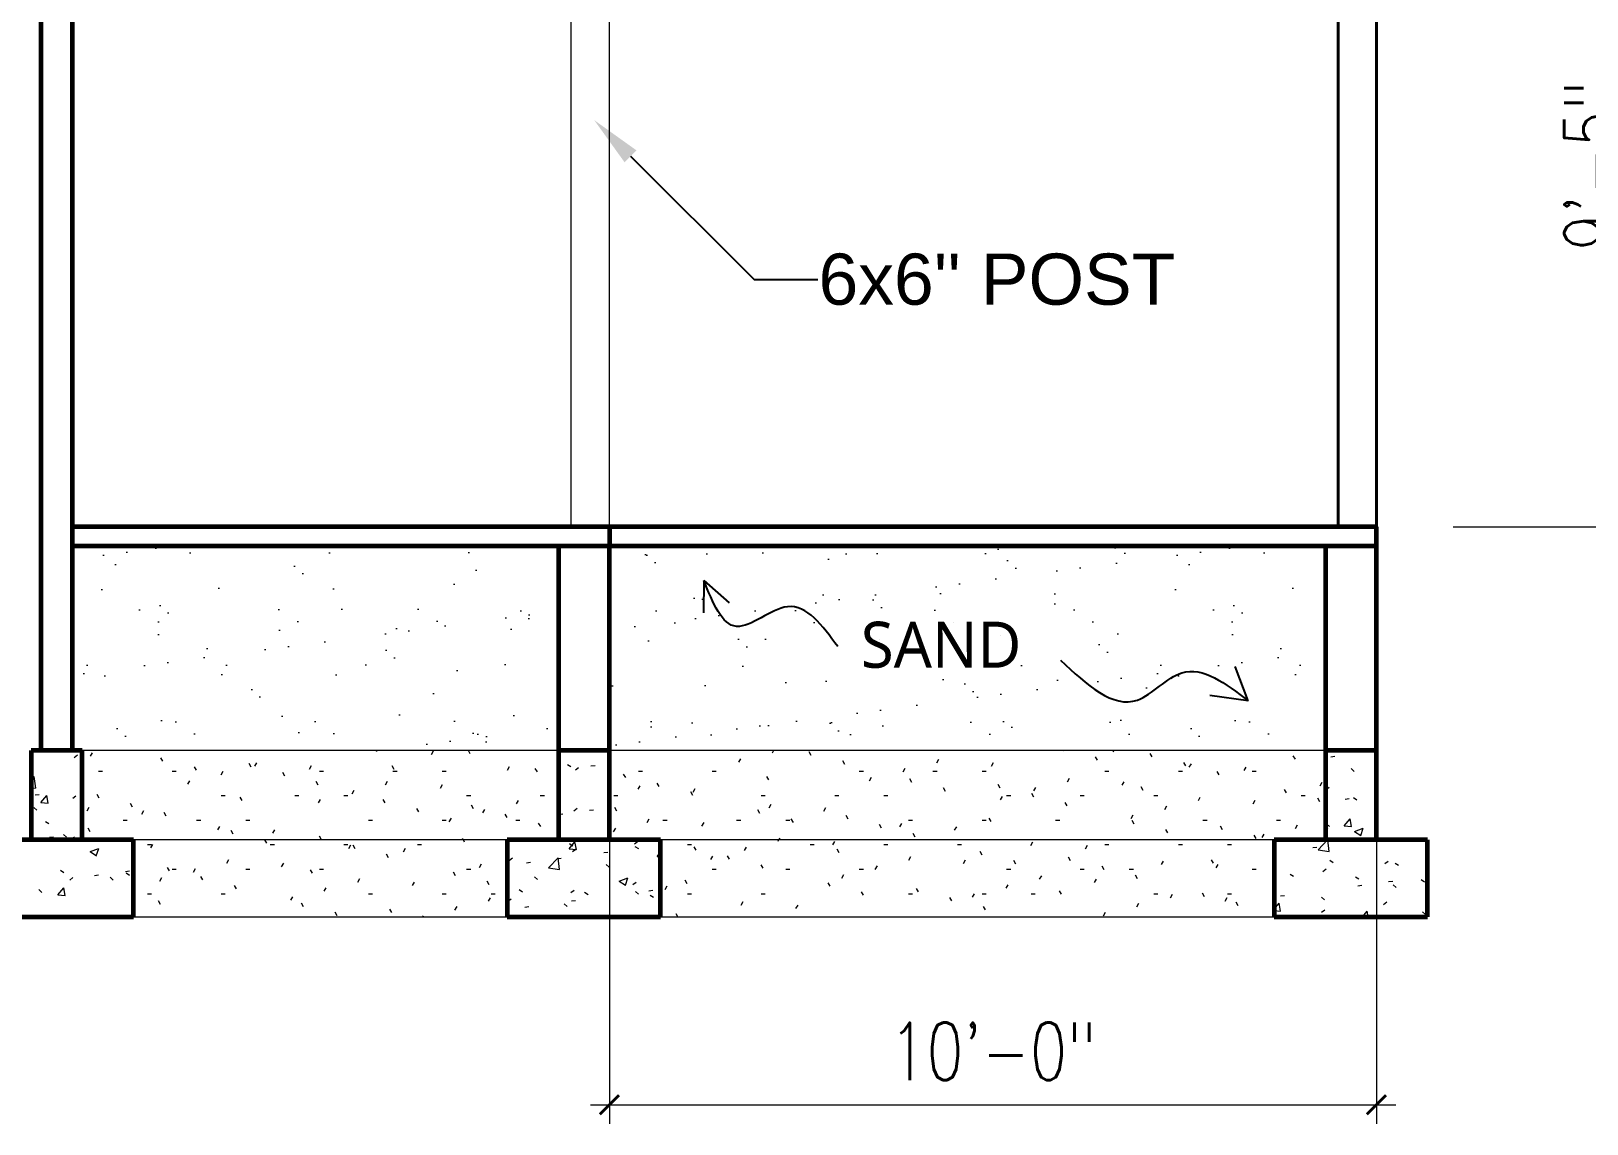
# Model space of a CAD drawing. Header units: inches. Extents: x -562 to 8953, y -6490 to -2066.
# Drawn here: x 2100 to 2343.4, y -4255.3 to -4084.3 of the extents above; entities that cross this region are included whole.
import ezdxf
from ezdxf import colors
from ezdxf.entities.mleader import LeaderData, LeaderLine
from ezdxf.math import Vec2, Vec3

# ---------------------------------------------------------------- set-up
doc = ezdxf.new("R2010")
doc.units = ezdxf.units.IN
doc.header["$MEASUREMENT"] = 0
for name, color, linetype, lineweight in [('A-COLS', 52, 'Continuous', 9), ('A-FLOR', 192, 'Continuous', 18), ('A-WALL', 113, 'Continuous', 18), ('A-WALL-PATT', 111, 'Continuous', 18), ('I-WALL', 25, 'Continuous', 18), ('S-FNDN', 32, 'Continuous', 18)]:
    doc.layers.add(name, color=color, linetype=linetype, lineweight=lineweight)
doc.styles.add('Arch-Dim', font='romans.shx', dxfattribs={"width": 0.75})
doc.dimstyles.new('Aec-Arch-I-48', dxfattribs={"dimscale": 48, "dimtxt": 0.1875, "dimasz": 0.0625, "dimexe": 0.0625, "dimexo": 0.25, "dimgap": 0.0625, "dimtad": 1, "dimdec": 1, "dimzin": 3, "dimdsep": 46, "dimlunit": 4, "dimtxsty": 'Arch-Dim', "dimblk": 'ARCHTICK', "dimcen": 0.09375, "dimdle": 0.0625, "dimclrd": 1, "dimclre": 1, "dimclrt": 1, "dimazin": 2, "dimtfac": 1, "dimtdec": 1, "dimtix": 1, "dimtmove": 1, "dimatfit": 2, "dimfxl": 1, "dimtolj": 1, "dimtzin": 0, "dimlwd": 5, "dimlwe": 5, "dimarcsym": 0})

# ---------------------------------------------------------------- blocks, each defined once
blk = doc.blocks.new('_ArchTick')
at = {"color": 0, "linetype": 'ByBlock', "lineweight": 100, "const_width": 0.15}
blk.add_lwpolyline([(-0.5, -0.5), (0.5, 0.5)], dxfattribs=at)
blk = doc.blocks.new('*D234')
at = {"color": 1, "linetype": 'Continuous', "lineweight": 5, "transparency": 16777216}
for p, q in [((2190.45, -4173.87), (2190.45, -4255.29)), ((2310.45, -4173.87), (2310.45, -4255.29)), ((2187.45, -4252.29), (2313.45, -4252.29))]:
    blk.add_line(p, q, dxfattribs=at)
at = {"layer": 'Defpoints', "color": 0, "transparency": 16777216}
for p in [(2190.45, -4161.87), (2310.45, -4161.87), (2310.45, -4252.29)]:
    blk.add_point(p, dxfattribs=at)
at = {"color": 1, "lineweight": 5, "transparency": 16777216, "xscale": 3, "yscale": 3, "zscale": 3, "rotation": 180}
blk.add_blockref('_ArchTick', (2190.45, -4252.29), dxfattribs=at)
at = {"color": 1, "lineweight": 5, "transparency": 16777216, "xscale": 3, "yscale": 3, "zscale": 3}
blk.add_blockref('_ArchTick', (2310.45, -4252.29), dxfattribs=at)
at = {"color": 1, "transparency": 16777216, "insert": (2250.45, -4243.93), "char_height": 9, "attachment_point": 5, "style": 'Arch-Dim'}
blk.add_mtext('\\A1;10\'-0"', dxfattribs=at)
blk = doc.blocks.new('*D235')
at = {"color": 1, "linetype": 'Continuous', "lineweight": 5, "transparency": 16777216}
for p, q in [((2352.68, -4164.87), (2352.68, -4045.87)), ((2322.45, -4048.87), (2355.68, -4048.87)), ((2322.45, -4161.87), (2355.68, -4161.87))]:
    blk.add_line(p, q, dxfattribs=at)
at = {"layer": 'Defpoints', "color": 0, "transparency": 16777216}
for p in [(2310.45, -4048.87), (2352.68, -4048.87), (2310.45, -4161.87)]:
    blk.add_point(p, dxfattribs=at)
at = {"color": 1, "lineweight": 5, "transparency": 16777216, "xscale": 3, "yscale": 3, "zscale": 3}
for p, rotation in [((2352.68, -4048.87), 90), ((2352.68, -4161.87), 270)]:
    blk.add_blockref('_ArchTick', p, dxfattribs=dict(at, rotation=rotation))
at = {"color": 1, "transparency": 16777216, "insert": (2344.32, -4105.37), "char_height": 9, "attachment_point": 5, "rotation": 90, "style": 'Arch-Dim'}
blk.add_mtext('\\A1;9\'-5"', dxfattribs=at)

msp = doc.modelspace()

# ---------------------------------------------------------------- hatches: boundary and pattern name
at = {"lineweight": 0}
h = msp.add_hatch(dxfattribs=at)
h.set_pattern_fill('AR-SAND', color=256, scale=7)
h.set_pattern_definition([(37.5, (1396.044, -19.441), (-0.440954, 13.487766), [0, -10.64, 0, -11.9, 0, -11.375]), (7.5, (1396.044, -19.441), (12.38844, 19.75502), [0, -5.74, 0, -9.59, 0, -3.675]), (327.5, (1387.434, -19.441), (21.798993, 0.039613), [0, -3.5, 0, -12.6, 0, -16.45]), (317.5, (1387.434, -19.441), (21.04289, 6.14373), [0, -1.75, 0, -8.26, 0, -9.45])])
h.paths.add_polyline_path([(2182.45, -4164.87), (2106.45, -4164.87), (2106.45, -4196.87), (2182.45, -4196.87)])
h = msp.add_hatch(dxfattribs=at)
h.set_pattern_fill('AR-SAND', color=256, scale=7)
h.set_pattern_definition([(37.5, (1564.044, -19.441), (-0.440954, 13.487766), [0, -10.64, 0, -11.9, 0, -11.375]), (7.5, (1564.044, -19.441), (12.38844, 19.75502), [0, -5.74, 0, -9.59, 0, -3.675]), (327.5, (1555.434, -19.441), (21.798993, 0.039613), [0, -3.5, 0, -12.6, 0, -16.45]), (317.5, (1555.434, -19.441), (21.04289, 6.14373), [0, -1.75, 0, -8.26, 0, -9.45])])
h.paths.add_polyline_path([(2302.45, -4164.87), (2190.45, -4164.87), (2190.45, -4196.87), (2302.45, -4196.87)])

# ---------------------------------------------------------------- linework, layer by layer
for p, q in [((2205.21, -4170.26), (2205.14, -4175.33)), ((2205.21, -4170.26), (2209.15, -4173.79)), ((2290.37, -4189.1), (2288.34, -4183.75)), ((2290.37, -4189.1), (2284.38, -4188.24))]:
    msp.add_line(p, q)
for points in [[(2226.15, -4180.62), (2218.28, -4174.38), (2210.33, -4177.45), (2205.21, -4170.26)], [(2261.01, -4182.76), (2273.07, -4188.97), (2280.01, -4184.71), (2290.37, -4189.1)]]:
    msp.add_spline(points, degree=3)
at = {"layer": 'A-COLS'}
for p, q in [((2184.45, -4161.87), (2184.45, -4048.87)), ((2190.45, -4161.87), (2190.45, -4048.87))]:
    msp.add_line(p, q, dxfattribs=at)
at = {"layer": 'A-COLS', "lineweight": 40}
for p, q in [((2304.45, -4048.87), (2304.45, -4161.87)), ((2310.45, -4161.87), (2310.45, -4048.87)), ((2304.45, -4161.87), (2310.45, -4161.87))]:
    msp.add_line(p, q, dxfattribs=at)
at = {"layer": 'A-FLOR', "lineweight": 60}
for p, q in [((2310.45, -4161.87), (2106.45, -4161.87)), ((2190.45, -4161.87), (2190.45, -4164.87)), ((2310.45, -4164.87), (2310.45, -4161.87)), ((2106.45, -4164.87), (2310.45, -4164.87))]:
    msp.add_line(p, q, dxfattribs=at)
at = {"layer": 'A-WALL', "lineweight": 60}
for p, q in [((2182.45, -4164.87), (2182.45, -4196.87)), ((2190.45, -4196.87), (2190.45, -4164.87)), ((2302.45, -4164.87), (2302.45, -4196.87)), ((2310.45, -4196.87), (2310.45, -4164.87))]:
    msp.add_line(p, q, dxfattribs=at)
at = {"layer": 'A-WALL-PATT', "linetype": 'Continuous', "lineweight": 9}
for p, q in [((2100.84, -4196.88), (2100.96, -4196.87)), ((2106.69, -4197.96), (2107.2, -4197.57)), ((2109.49, -4197.23), (2109.17, -4197.78)), ((2111.95, -4196.87), (2111.95, -4196.87)), ((2120.57, -4198.56), (2120.25, -4198.01)), ((2123, -4196.87), (2122.99, -4196.89)), ((2127.95, -4196.87), (2127.95, -4196.87)), ((2135.2, -4198.78), (2134.89, -4199.32)), ((2143.95, -4196.87), (2143.95, -4196.87)), ((2154.04, -4196.87), (2153.95, -4197.03)), ((2159.95, -4196.87), (2159.95, -4196.87)), ((2162.84, -4196.99), (2162.52, -4197.54)), ((2168.67, -4197.4), (2168.36, -4196.87)), ((2175.95, -4196.87), (2175.95, -4196.87)), ((2182.59, -4197.9), (2182.45, -4197.15)), ((2182.45, -4197.89), (2182.6, -4197.9)), ((2183.74, -4196.87), (2183.85, -4196.96)), ((2191.95, -4196.87), (2191.95, -4196.87)), ((2207.95, -4196.87), (2207.95, -4196.87)), ((2210.94, -4198.16), (2210.62, -4198.71)), ((2216.12, -4196.87), (2215.87, -4197.3)), ((2222.02, -4197.64), (2221.7, -4197.09)), ((2223.95, -4196.87), (2223.95, -4196.87)), ((2227.26, -4199.04), (2226.95, -4198.49)), ((2239.95, -4196.87), (2239.95, -4196.87)), ((2241.9, -4198.3), (2241.58, -4198.85)), ((2250.47, -4198.81), (2250.15, -4199.36)), ((2255.95, -4196.87), (2255.95, -4196.87)), ((2261.55, -4196.98), (2261.48, -4196.87)), ((2266.79, -4198.39), (2266.48, -4197.84)), ((2269.33, -4196.87), (2269.21, -4197.06)), ((2271.95, -4196.87), (2271.95, -4196.87)), ((2275.36, -4197.87), (2275.05, -4197.32)), ((2280.61, -4199.28), (2280.29, -4198.73)), ((2287.95, -4196.87), (2287.95, -4196.87)), ((2297.75, -4198.25), (2297.43, -4197.7)), ((2303.3, -4197.86), (2303.93, -4197.78)), ((2304.85, -4196.87), (2305.01, -4196.97)), ((2099.95, -4201.46), (2100.45, -4200.93)), ((2100.67, -4202.76), (2100.45, -4200.94)), ((2110.49, -4200.08), (2111.13, -4200.08)), ((2122.01, -4200.08), (2122.65, -4200.08)), ((2125.82, -4199.97), (2125.5, -4199.42)), ((2129.96, -4200.18), (2129.64, -4200.73)), ((2134.39, -4199.45), (2134.07, -4198.91)), ((2139.63, -4200.86), (2139.32, -4200.31)), ((2143.77, -4199.29), (2143.46, -4199.84)), ((2145.05, -4200.08), (2145.69, -4200.08)), ((2156.77, -4199.83), (2156.46, -4199.28)), ((2156.57, -4200.08), (2157.21, -4200.08)), ((2164.25, -4200.08), (2164.89, -4200.08)), ((2174.73, -4199.43), (2174.42, -4199.98)), ((2179.16, -4200.21), (2178.84, -4199.66)), ((2183.86, -4199.05), (2184.4, -4199.39)), ((2185.12, -4199.91), (2185.62, -4199.52)), ((2187.55, -4199.28), (2188.18, -4199.2)), ((2192.98, -4201.1), (2192.66, -4200.55)), ((2194.97, -4200.08), (2195.61, -4200.08)), ((2206.49, -4200.08), (2207.13, -4200.08)), ((2215.37, -4201.48), (2215.05, -4200.93)), ((2229.53, -4200.08), (2230.17, -4200.08)), ((2231.41, -4201.11), (2231.09, -4201.66)), ((2236.65, -4199.7), (2236.33, -4200.25)), ((2241.05, -4200.08), (2241.69, -4200.08)), ((2248.73, -4200.08), (2249.37, -4200.08)), ((2262.36, -4201.25), (2262.05, -4201.8)), ((2267.93, -4200.08), (2268.57, -4200.08)), ((2279.45, -4200.08), (2280.09, -4200.08)), ((2281.43, -4198.95), (2281.11, -4199.5)), ((2285.85, -4200.69), (2285.54, -4200.14)), ((2290, -4199.46), (2289.68, -4200.01)), ((2290.97, -4200.08), (2291.61, -4200.08)), ((2306.5, -4199.71), (2306.97, -4200.13)), ((2099.95, -4202.65), (2100.66, -4202.76)), ((2107.88, -4202.86), (2107.95, -4202.85)), ((2124.71, -4201.59), (2124.4, -4202.14)), ((2144.88, -4202.27), (2144.56, -4201.72)), ((2150.43, -4203.13), (2150.11, -4203.68)), ((2155.67, -4201.72), (2155.35, -4202.27)), ((2164.24, -4202.24), (2163.93, -4202.79)), ((2195.2, -4202.38), (2194.88, -4202.93)), ((2198.22, -4202.5), (2197.91, -4201.96)), ((2203.47, -4203.91), (2203.15, -4203.36)), ((2203.77, -4202.89), (2203.46, -4203.44)), ((2237.75, -4201.85), (2237.44, -4201.3)), ((2243, -4203.26), (2242.68, -4202.71)), ((2251.57, -4202.74), (2251.25, -4202.19)), ((2256.82, -4204.15), (2256.5, -4203.6)), ((2257.12, -4202.65), (2256.8, -4203.2)), ((2270.94, -4201.76), (2270.62, -4202.31)), ((2273.96, -4203.12), (2273.64, -4202.57)), ((2296.35, -4203.5), (2296.03, -4202.95)), ((2301.89, -4201.9), (2301.58, -4202.45)), ((2302.54, -4203), (2303.04, -4202.61)), ((2100.4, -4205.78), (2100.87, -4206.2)), ((2100.6, -4203.82), (2101.23, -4203.74)), ((2101.48, -4205.01), (2102.41, -4203.91)), ((2101.49, -4205.01), (2102.64, -4205.11)), ((2102.63, -4205.11), (2102.41, -4203.91)), ((2106.46, -4204.35), (2106.96, -4203.96)), ((2108.98, -4205.8), (2108.66, -4206.35)), ((2110.59, -4204.32), (2110.28, -4203.77)), ((2115.84, -4205.73), (2115.52, -4205.18)), ((2129.69, -4203.92), (2130.33, -4203.92)), ((2132.98, -4204.7), (2132.66, -4204.15)), ((2141.21, -4203.92), (2141.85, -4203.92)), ((2145.18, -4204.54), (2144.86, -4205.08)), ((2148.89, -4203.92), (2149.53, -4203.92)), ((2155.37, -4205.08), (2155.05, -4204.53)), ((2160.61, -4206.48), (2160.3, -4205.93)), ((2168.09, -4203.92), (2168.73, -4203.92)), ((2169.19, -4205.97), (2168.87, -4205.42)), ((2170.89, -4206.08), (2170.58, -4206.63)), ((2176.14, -4204.67), (2175.82, -4205.22)), ((2179.61, -4203.92), (2180.25, -4203.92)), ((2184.89, -4206.3), (2185.39, -4205.91)), ((2191.13, -4203.92), (2191.77, -4203.92)), ((2191.57, -4206.34), (2191.26, -4205.8)), ((2214.17, -4203.92), (2214.81, -4203.92)), ((2215.67, -4205.33), (2215.35, -4205.87)), ((2224.24, -4205.84), (2223.92, -4206.39)), ((2225.69, -4203.92), (2226.33, -4203.92)), ((2233.37, -4203.92), (2234.01, -4203.92)), ((2251.87, -4204.06), (2251.56, -4204.61)), ((2252.57, -4203.92), (2253.21, -4203.92)), ((2262.06, -4205.55), (2261.74, -4205)), ((2264.09, -4203.92), (2264.73, -4203.92)), ((2275.61, -4203.92), (2276.25, -4203.92)), ((2277.59, -4205.6), (2277.27, -4206.15)), ((2282.83, -4204.2), (2282.52, -4204.74)), ((2291.4, -4204.71), (2291.09, -4205.26)), ((2298.65, -4203.92), (2299.29, -4203.92)), ((2301.59, -4204.9), (2301.27, -4204.35)), ((2305.52, -4204.48), (2306.15, -4204.39)), ((2306.86, -4204.24), (2307.39, -4204.58)), ((2102.18, -4207.97), (2102.71, -4208.31)), ((2114.33, -4207.76), (2114.97, -4207.76)), ((2117.55, -4206.32), (2117.23, -4206.87)), ((2121.08, -4207.13), (2120.77, -4206.59)), ((2125.85, -4207.76), (2126.49, -4207.76)), ((2133.53, -4207.76), (2134.17, -4207.76)), ((2152.73, -4207.76), (2153.37, -4207.76)), ((2164.25, -4207.76), (2164.89, -4207.76)), ((2165.65, -4207.48), (2165.33, -4208.03)), ((2174.43, -4207.37), (2174.11, -4206.82)), ((2175.77, -4207.76), (2176.41, -4207.76)), ((2179.68, -4208.78), (2179.36, -4208.23)), ((2182.5, -4206.85), (2183.13, -4206.77)), ((2187.32, -4206.22), (2187.95, -4206.14)), ((2196.61, -4207.62), (2196.29, -4208.17)), ((2198.81, -4207.76), (2199.45, -4207.76)), ((2205.18, -4208.14), (2204.86, -4208.69)), ((2210.33, -4207.76), (2210.97, -4207.76)), ((2213.96, -4206.72), (2213.64, -4206.17)), ((2218.01, -4207.76), (2218.65, -4207.76)), ((2219.21, -4208.13), (2218.89, -4207.58)), ((2227.78, -4207.61), (2227.46, -4207.06)), ((2233.02, -4209.02), (2232.71, -4208.47)), ((2236.14, -4208.27), (2235.82, -4208.82)), ((2237.21, -4207.76), (2237.85, -4207.76)), ((2248.73, -4207.76), (2249.37, -4207.76)), ((2250.17, -4207.99), (2249.85, -4207.44)), ((2260.25, -4207.76), (2260.89, -4207.76)), ((2272.34, -4207.01), (2272.02, -4207.56)), ((2272.55, -4208.37), (2272.24, -4207.82)), ((2283.29, -4207.76), (2283.93, -4207.76)), ((2294.81, -4207.76), (2295.45, -4207.76)), ((2298.05, -4208.55), (2297.74, -4209.1)), ((2302.63, -4208.35), (2303.1, -4208.78)), ((2305.39, -4208.64), (2306.32, -4207.54)), ((2306.53, -4208.75), (2306.31, -4207.54)), ((2102.83, -4210.44), (2103.45, -4210.35)), ((2105, -4209.99), (2105.47, -4210.42)), ((2106.23, -4210.74), (2106.73, -4210.35)), ((2109.19, -4209.57), (2108.87, -4209.02)), ((2129.44, -4208.75), (2129.13, -4209.3)), ((2131.58, -4209.95), (2131.26, -4209.4)), ((2136.54, -4210.87), (2136.5, -4210.8)), ((2136.82, -4211.35), (2136.54, -4210.87)), ((2138.01, -4209.27), (2137.7, -4209.82)), ((2145.39, -4210.84), (2145.08, -4210.29)), ((2167.58, -4210.87), (2167.46, -4210.66)), ((2167.78, -4211.21), (2167.58, -4210.87)), ((2190.37, -4209.29), (2190.45, -4209.34)), ((2191.36, -4209.03), (2191.04, -4209.58)), ((2216.9, -4210.87), (2216.76, -4211.12)), ((2217.07, -4210.57), (2216.9, -4210.87)), ((2238.27, -4210.42), (2237.95, -4209.87)), ((2244.71, -4208.79), (2244.39, -4209.34)), ((2277.8, -4209.77), (2277.48, -4209.22)), ((2286.37, -4209.26), (2286.05, -4208.71)), ((2291.61, -4210.66), (2291.3, -4210.11)), ((2292.81, -4209.96), (2292.49, -4210.5)), ((2301.32, -4212.39), (2302.79, -4210.87)), ((2302.45, -4209.28), (2302.81, -4209.01)), ((2302.79, -4210.87), (2302.82, -4210.83)), ((2302.83, -4210.87), (2302.82, -4210.84)), ((2303.04, -4212.66), (2302.83, -4210.87)), ((2305.39, -4208.64), (2306.54, -4208.74)), ((2307.02, -4209.53), (2308.37, -4209.02)), ((2307.03, -4209.53), (2307.98, -4210.18)), ((2307.97, -4210.17), (2308.36, -4209.01)), ((2109.2, -4212.69), (2110.55, -4212.18)), ((2109.21, -4212.69), (2110.16, -4213.34)), ((2110.15, -4213.34), (2110.54, -4212.18)), ((2118.17, -4211.6), (2118.81, -4211.6)), ((2118.95, -4211.56), (2118.64, -4212.11)), ((2137.37, -4211.6), (2138.01, -4211.6)), ((2148.89, -4211.6), (2149.53, -4211.6)), ((2149.91, -4211.7), (2149.59, -4212.25)), ((2150.64, -4212.24), (2150.32, -4211.69)), ((2155.88, -4213.65), (2155.57, -4213.1)), ((2158.48, -4212.22), (2158.17, -4212.76)), ((2160.41, -4211.6), (2161.05, -4211.6)), ((2174.45, -4211.34), (2174.46, -4211.34)), ((2184.11, -4212.24), (2185.04, -4211.14)), ((2184.12, -4212.24), (2185.26, -4212.34)), ((2184.17, -4211.44), (2184.71, -4211.78)), ((2184.65, -4212.69), (2185.16, -4212.3)), ((2185.26, -4212.34), (2185.03, -4211.14)), ((2189.54, -4212.84), (2190.17, -4212.75)), ((2194.35, -4211.46), (2194.85, -4211.08)), ((2194.42, -4211.87), (2194.96, -4212.21)), ((2197.88, -4213.45), (2198.45, -4212.77)), ((2202.65, -4211.6), (2203.29, -4211.6)), ((2203.98, -4212.48), (2203.67, -4211.93)), ((2206.58, -4213.38), (2206.27, -4213.93)), ((2209.23, -4213.89), (2208.91, -4213.34)), ((2211.83, -4211.98), (2211.51, -4212.53)), ((2221.85, -4211.6), (2222.49, -4211.6)), ((2225.65, -4211.09), (2225.33, -4211.63)), ((2226.37, -4212.86), (2226.05, -4212.31)), ((2233.37, -4211.6), (2234.01, -4211.6)), ((2244.89, -4211.6), (2245.53, -4211.6)), ((2248.76, -4213.23), (2248.44, -4212.68)), ((2256.6, -4211.22), (2256.29, -4211.77)), ((2265.18, -4211.74), (2264.86, -4212.29)), ((2267.93, -4211.6), (2268.57, -4211.6)), ((2279.45, -4211.6), (2280.09, -4211.6)), ((2287.13, -4211.6), (2287.77, -4211.6)), ((2300.47, -4212.05), (2301.1, -4211.97)), ((2301.32, -4212.39), (2303.03, -4212.66)), ((2104.56, -4215.59), (2105.09, -4215.93)), ((2114.71, -4215.78), (2115.34, -4215.7)), ((2121.6, -4215.71), (2121.28, -4215.16)), ((2122.01, -4215.44), (2122.65, -4215.44)), ((2125.6, -4215.4), (2125.29, -4215.95)), ((2130.85, -4214), (2130.53, -4214.55)), ((2133.53, -4215.44), (2134.17, -4215.44)), ((2139.42, -4214.51), (2139.1, -4215.06)), ((2143.99, -4216.08), (2143.67, -4215.53)), ((2145.05, -4215.44), (2145.69, -4215.44)), ((2168.09, -4215.44), (2168.73, -4215.44)), ((2170.38, -4214.65), (2170.06, -4215.2)), ((2174.79, -4214.05), (2175.29, -4213.66)), ((2177.45, -4214.43), (2178.08, -4214.34)), ((2180.92, -4215.2), (2182.42, -4213.65)), ((2180.92, -4215.21), (2182.63, -4215.47)), ((2182.27, -4213.79), (2182.9, -4213.71)), ((2182.63, -4215.48), (2182.42, -4213.65)), ((2189.92, -4214.71), (2190.39, -4215.14)), ((2197.89, -4213.44), (2198.45, -4213.49)), ((2206.49, -4215.44), (2207.13, -4215.44)), ((2214.48, -4215.29), (2214.16, -4214.74)), ((2218.01, -4215.44), (2218.65, -4215.44)), ((2229.53, -4215.44), (2230.17, -4215.44)), ((2232.3, -4214.93), (2231.98, -4215.47)), ((2237.54, -4213.52), (2237.23, -4214.07)), ((2246.11, -4214.03), (2245.8, -4214.58)), ((2252.57, -4215.44), (2253.21, -4215.44)), ((2254.01, -4214.64), (2253.69, -4214.09)), ((2262.58, -4214.13), (2262.26, -4213.58)), ((2264.09, -4215.44), (2264.73, -4215.44)), ((2267.82, -4215.53), (2267.5, -4214.98)), ((2271.77, -4215.44), (2272.41, -4215.44)), ((2277.07, -4214.17), (2276.76, -4214.72)), ((2284.96, -4214.5), (2284.65, -4213.95)), ((2285.64, -4214.69), (2285.33, -4215.24)), ((2290.97, -4215.44), (2291.61, -4215.44)), ((2302.07, -4215.78), (2302.58, -4215.4)), ((2303.12, -4214.05), (2303.65, -4214.39)), ((2311.77, -4214.56), (2312.27, -4214.17)), ((2313.37, -4214.48), (2313.9, -4214.82)), ((2106, -4217.13), (2106.5, -4216.74)), ((2109.89, -4216.41), (2110.52, -4216.33)), ((2112.34, -4216.71), (2112.8, -4217.14)), ((2114.81, -4216.02), (2115.34, -4216.36)), ((2120.36, -4216.81), (2120.04, -4217.36)), ((2126.84, -4217.11), (2126.53, -4216.56)), ((2132.09, -4218.52), (2131.77, -4217.97)), ((2151.32, -4216.95), (2151, -4217.5)), ((2159.89, -4217.46), (2159.57, -4218.01)), ((2166.37, -4216.46), (2166.06, -4215.91)), ((2171.62, -4217.86), (2171.3, -4217.32)), ((2178.73, -4216.63), (2179.19, -4217.06)), ((2191.98, -4217.31), (2193.33, -4216.79)), ((2191.98, -4217.3), (2192.94, -4217.95)), ((2192.93, -4217.95), (2193.32, -4216.79)), ((2194.12, -4217.85), (2194.62, -4217.47)), ((2199.42, -4218.11), (2199.1, -4218.66)), ((2202.58, -4217.73), (2202.26, -4217.18)), ((2224.97, -4218.1), (2224.65, -4217.55)), ((2227.05, -4216.33), (2226.73, -4216.88)), ((2252.76, -4217.87), (2252.45, -4218.42)), ((2258.01, -4216.47), (2257.69, -4217.02)), ((2266.58, -4216.98), (2266.26, -4217.53)), ((2273.07, -4216.94), (2272.75, -4216.39)), ((2296.92, -4216.2), (2297.45, -4216.54)), ((2307.17, -4216.63), (2307.7, -4216.97)), ((2307.53, -4218.03), (2308.15, -4217.94)), ((2312.35, -4217.39), (2312.98, -4217.31)), ((2313.04, -4217.88), (2313.51, -4218.31)), ((2317.42, -4217.06), (2317.95, -4217.4)), ((2101.14, -4218.63), (2101.61, -4219.06)), ((2104.15, -4219.45), (2105.07, -4218.35)), ((2104.15, -4219.45), (2105.3, -4219.55)), ((2105.29, -4219.56), (2105.07, -4218.35)), ((2118.17, -4219.28), (2118.81, -4219.28)), ((2120.19, -4220.95), (2119.88, -4220.4)), ((2129.69, -4219.28), (2130.33, -4219.28)), ((2140.83, -4219.76), (2140.51, -4220.31)), ((2146.07, -4218.35), (2145.75, -4218.9)), ((2152.73, -4219.28), (2153.37, -4219.28)), ((2164.25, -4219.28), (2164.89, -4219.28)), ((2171.78, -4219.9), (2171.47, -4220.44)), ((2171.93, -4219.28), (2172.57, -4219.28)), ((2174.56, -4220.44), (2175.06, -4220.05)), ((2176.3, -4218.62), (2176.84, -4218.96)), ((2184.42, -4219.08), (2184.92, -4218.7)), ((2184.49, -4220.41), (2185.12, -4220.33)), ((2186.55, -4219.05), (2187.09, -4219.39)), ((2194.53, -4218.93), (2194.99, -4219.36)), ((2196.61, -4218.81), (2197.23, -4218.73)), ((2196.8, -4219.48), (2197.34, -4219.82)), ((2202.65, -4219.28), (2203.29, -4219.28)), ((2211.31, -4220.55), (2211, -4221.1)), ((2214.17, -4219.28), (2214.81, -4219.28)), ((2230.21, -4219.51), (2229.89, -4218.96)), ((2237.21, -4219.28), (2237.85, -4219.28)), ((2238.78, -4218.99), (2238.47, -4218.44)), ((2244.03, -4220.4), (2243.71, -4219.85)), ((2247.52, -4219.28), (2247.2, -4219.83)), ((2248.73, -4219.28), (2249.37, -4219.28)), ((2256.41, -4219.28), (2257.05, -4219.28)), ((2261.17, -4219.37), (2260.85, -4218.82)), ((2275.61, -4219.28), (2276.25, -4219.28)), ((2278.48, -4219.42), (2278.16, -4219.97)), ((2283.56, -4219.75), (2283.24, -4219.2)), ((2287.05, -4219.93), (2286.73, -4220.48)), ((2287.13, -4219.28), (2287.77, -4219.28)), ((2288.8, -4221.15), (2288.49, -4220.6)), ((2295.42, -4219.62), (2296.05, -4219.54)), ((2301.84, -4219.8), (2302.31, -4220.23)), ((2311.54, -4220.95), (2312.04, -4220.56)), ((2102.95, -4222.87), (2103, -4222.82)), ((2103.01, -4222.87), (2103, -4222.82)), ((2115.73, -4222.09), (2115.95, -4221.92)), ((2142.58, -4221.33), (2142.26, -4220.78)), ((2147.83, -4222.73), (2147.51, -4222.18)), ((2156.4, -4222.22), (2156.08, -4221.67)), ((2161.29, -4222.71), (2161.2, -4222.87)), ((2166.54, -4221.3), (2166.22, -4221.85)), ((2177.22, -4221.37), (2177.85, -4221.28)), ((2183.33, -4220.85), (2183.8, -4221.28)), ((2201.11, -4222.87), (2200.86, -4222.42)), ((2219.89, -4221.06), (2219.57, -4221.61)), ((2249.27, -4221.81), (2248.96, -4221.26)), ((2267.99, -4222.23), (2267.67, -4222.78)), ((2273.23, -4220.82), (2272.92, -4221.37)), ((2294.45, -4221.68), (2295.21, -4220.78)), ((2294.45, -4221.89), (2295.43, -4221.98)), ((2295.42, -4221.98), (2295.2, -4220.78)), ((2301.84, -4222.18), (2302.34, -4221.79)), ((2308.24, -4222.87), (2308.98, -4221.98)), ((2309.14, -4222.87), (2308.97, -4221.98)), ((2317.64, -4222.1), (2318.11, -4222.53))]:
    msp.add_line(p, q, dxfattribs=at)
at = {"layer": 'I-WALL', "lineweight": 60}
for p, q in [((2101.45, -4041.87), (2101.45, -4196.87)), ((2106.45, -4196.87), (2106.45, -4041.87))]:
    msp.add_line(p, q, dxfattribs=at)
at = {"layer": 'S-FNDN', "lineweight": 60}
for p, q in [((2107.95, -4196.87), (2099.95, -4196.87)), ((2099.95, -4196.87), (2099.95, -4210.87)), ((2107.95, -4210.87), (2107.95, -4196.87)), ((2182.45, -4196.87), (2182.45, -4210.87)), ((2190.45, -4196.87), (2182.45, -4196.87)), ((2190.45, -4210.87), (2190.45, -4196.87)), ((2302.45, -4196.87), (2302.45, -4210.87)), ((2310.45, -4196.87), (2302.45, -4196.87)), ((2310.45, -4210.87), (2310.45, -4196.87)), ((2115.95, -4210.87), (2091.95, -4210.87)), ((2115.95, -4222.87), (2115.95, -4210.87)), ((2174.45, -4210.87), (2174.45, -4222.87)), ((2198.45, -4210.87), (2174.45, -4210.87)), ((2198.45, -4222.87), (2198.45, -4210.87)), ((2294.45, -4210.87), (2294.45, -4222.87)), ((2318.45, -4210.87), (2294.45, -4210.87)), ((2318.45, -4222.87), (2318.45, -4210.87)), ((2091.95, -4222.87), (2115.95, -4222.87)), ((2174.45, -4222.87), (2198.45, -4222.87)), ((2294.45, -4222.87), (2318.45, -4222.87))]:
    msp.add_line(p, q, dxfattribs=at)
at = {"layer": 'S-FNDN'}
for p, q in [((2182.45, -4196.87), (2107.95, -4196.87)), ((2302.45, -4196.87), (2190.45, -4196.87)), ((2174.45, -4210.87), (2115.95, -4210.87)), ((2294.45, -4210.87), (2198.45, -4210.87)), ((2115.95, -4222.87), (2174.45, -4222.87)), ((2198.45, -4222.87), (2294.45, -4222.87))]:
    msp.add_line(p, q, dxfattribs=at)

# ---------------------------------------------------------------- texts
at = {"insert": (2229.76, -4176.72), "char_height": 7.203, "attachment_point": 1}
msp.add_mtext_dynamic_manual_height_columns('\\A1;{\\fYu Gothic UI|b0|i0|c0|p34;SAND}', width=260.1527, gutter_width=1, heights=[0], dxfattribs=at)

# ---------------------------------------------------------------- dimensions: what is measured, and where the dimension line sits
dim = msp.add_linear_dim(base=(2352.68, -4048.87), p1=(2310.45, -4161.87), p2=(2310.45, -4048.87), angle=90, dimstyle='Aec-Arch-I-48')
dim.commit()
dim.dimension.update_dxf_attribs({"geometry": '*D235', "text_midpoint": (2344.32, -4105.37)})
dim = msp.add_linear_dim(base=(2310.45, -4252.29), p1=(2190.45, -4161.87), p2=(2310.45, -4161.87), dimstyle='Aec-Arch-I-48')
dim.commit()
dim.dimension.update_dxf_attribs({"geometry": '*D234', "text_midpoint": (2250.45, -4243.93)})

# ---------------------------------------------------------------- leaders
ml = msp.add_multileader_mtext('Standard')
ml.set_content("{\\fArial|b0|i0|c0|p34;6x6'' POST}", color=256)
ml.set_leader_properties()
ml.build(insert=Vec2(0, 0))
ml.multileader.update_dxf_attribs({"text_right_attachment_type": 6, "dogleg_length": 10, "arrow_head_size": 8})
ctx = ml.context
ctx.base_point, ctx.char_height, ctx.arrow_head_size, ctx.landing_gap_size, ctx.plane_origin = Vec3(2223.06, -4123.18), 8, 8, 0.09, Vec3(2188.06, -4098.25)
ctx.right_attachment = 6
notes = []
notes.append((ctx, [(0, (1, 1, 0), (2213.06, -4123.18), (1, 0), 10, [(0, [(2188.06, -4098.25)], 0, [])])]))
ctx.mtext.insert, ctx.mtext.flow_direction = Vec3(2223.15, -4119.12), 5
for ctx, leaders in notes:
    for number, flags, end, landing, length, lines in leaders:
        leader = LeaderData()
        leader.index, (leader.has_last_leader_line, leader.has_dogleg_vector, leader.attachment_direction) = number, flags
        leader.last_leader_point, leader.dogleg_vector, leader.dogleg_length = Vec3(end), Vec3(landing), length
        for number, points, colour, breaks in lines:
            line = LeaderLine()
            line.index, line.vertices, line.color, line.breaks = number, Vec3.list(points), colors.encode_raw_color(colour), breaks
            leader.lines.append(line)
        ctx.leaders.append(leader)

doc.saveas('drawing.dxf')
